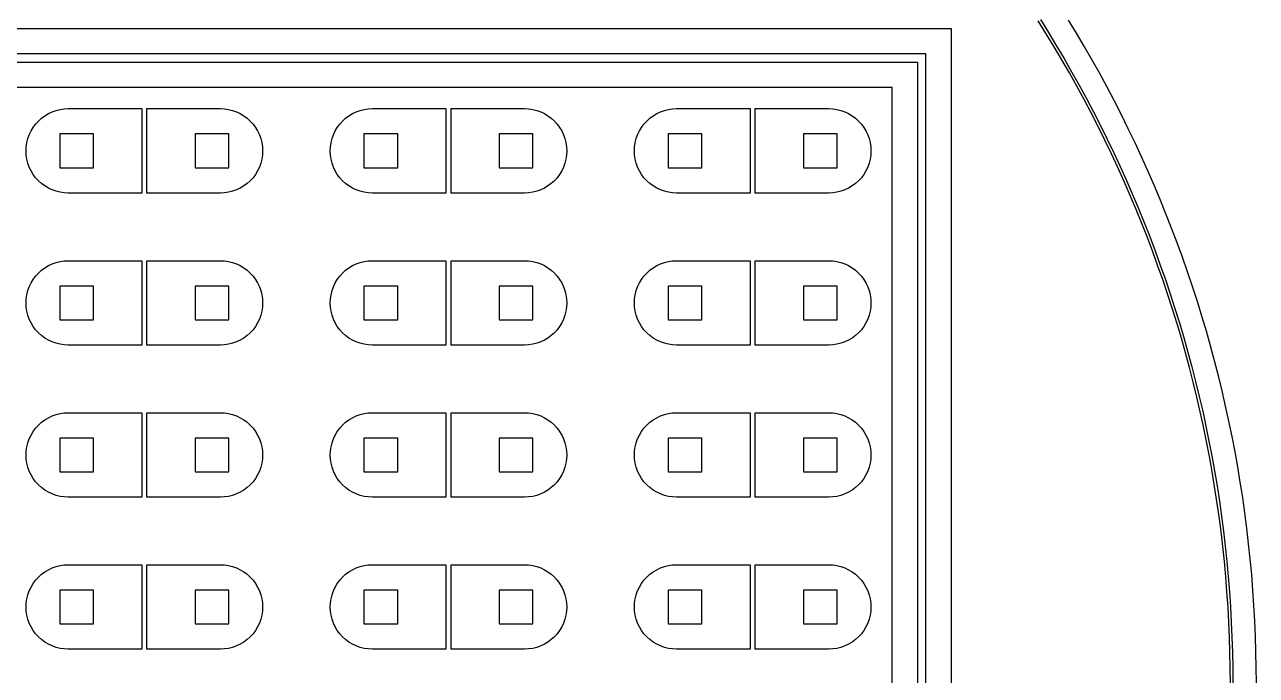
# Model space of a CAD drawing. Extents: x -16 to 132, y -40 to 113.
# Drawn here: x 57.2 to 131.7, y 37.3 to 76.7 of the extents above; entities that cross this region are included whole.
import ezdxf

# ---------------------------------------------------------------- set-up
doc = ezdxf.new("R2010")
doc.units = 0

msp = doc.modelspace()

# ---------------------------------------------------------------- linework, layer by layer
for p, q in [((119.008, 76.1185), (118.521, 76.8983)), ((118.648, 76.9785), (119.136, 76.1972)), ((120.837, 76.1425), (120.349, 76.9447)), ((-2.81215, 76.4393), (113.253, 76.4393)), ((113.253, 76.4393), (113.253, -2.81215)), ((119.486, 75.3327), (119.008, 76.1185)), ((119.136, 76.1972), (119.614, 75.4099)), ((121.314, 75.3343), (120.837, 76.1425)), ((119.954, 74.5412), (119.486, 75.3327)), ((119.614, 75.4099), (120.083, 74.6167)), ((121.782, 74.5203), (121.314, 75.3343)), ((111.719, 74.9054), (-1.27824, 74.9054)), ((111.719, -1.27824), (111.719, 74.9054)), ((120.412, 73.744), (119.954, 74.5412)), ((120.083, 74.6167), (120.542, 73.8179)), ((-0.76694, 74.3941), (111.208, 74.3941)), ((111.208, 74.3941), (111.208, -0.76694)), ((120.542, 73.8179), (120.991, 73.0135)), ((122.24, 73.7007), (121.782, 74.5203)), ((120.86, 72.9412), (120.412, 73.744)), ((122.687, 72.8754), (122.24, 73.7007)), ((109.674, 72.8602), (0.76694, 72.8602)), ((109.674, 0.76694), (109.674, 72.8602)), ((121.298, 72.133), (120.86, 72.9412)), ((120.991, 73.0135), (121.431, 72.2037)), ((123.125, 72.0448), (122.687, 72.8754)), ((59.3233, 71.5329), (59.5715, 71.5697)), ((59.5715, 71.5697), (59.8221, 71.582)), ((59.8221, 71.582), (64.2704, 71.582)), ((64.2704, 71.582), (64.2704, 66.469)), ((64.5772, 66.469), (64.5772, 71.582)), ((64.5772, 71.582), (69.0255, 71.582)), ((69.0255, 71.582), (69.2761, 71.5697)), ((69.2761, 71.5697), (69.5242, 71.5329)), ((77.7301, 71.5329), (77.9783, 71.5697)), ((77.9783, 71.5697), (78.2289, 71.582)), ((78.2289, 71.582), (82.6772, 71.582)), ((82.6772, 71.582), (82.6772, 66.469)), ((82.984, 66.469), (82.984, 71.582)), ((82.984, 71.582), (87.4323, 71.582)), ((87.4323, 71.582), (87.6829, 71.5697)), ((87.6829, 71.5697), (87.931, 71.5329)), ((96.1369, 71.5329), (96.3851, 71.5697)), ((96.3851, 71.5697), (96.6357, 71.582)), ((96.6357, 71.582), (101.084, 71.582)), ((101.084, 71.582), (101.084, 66.469)), ((101.391, 66.469), (101.391, 71.582)), ((101.391, 71.582), (105.839, 71.582)), ((105.839, 71.582), (106.09, 71.5697)), ((106.09, 71.5697), (106.338, 71.5329)), ((121.727, 71.3195), (121.298, 72.133)), ((121.431, 72.2037), (121.86, 71.3885)), ((123.552, 71.2089), (123.125, 72.0448)), ((57.8459, 70.6473), (58.0144, 70.8332)), ((58.0144, 70.8332), (58.2003, 71.0017)), ((58.2003, 71.0017), (58.4018, 71.1511)), ((58.4018, 71.1511), (58.617, 71.2801)), ((58.617, 71.2801), (58.8438, 71.3874)), ((58.8438, 71.3874), (59.08, 71.4719)), ((59.08, 71.4719), (59.3233, 71.5329)), ((69.5242, 71.5329), (69.7676, 71.4719)), ((69.7676, 71.4719), (70.0038, 71.3874)), ((70.0038, 71.3874), (70.2306, 71.2801)), ((70.2306, 71.2801), (70.4458, 71.1511)), ((70.4458, 71.1511), (70.6473, 71.0017)), ((70.6473, 71.0017), (70.8332, 70.8332)), ((70.8332, 70.8332), (71.0017, 70.6473)), ((76.2527, 70.6473), (76.4212, 70.8332)), ((76.4212, 70.8332), (76.6071, 71.0017)), ((76.6071, 71.0017), (76.8086, 71.1511)), ((76.8086, 71.1511), (77.0238, 71.2801)), ((77.0238, 71.2801), (77.2506, 71.3874)), ((77.2506, 71.3874), (77.4868, 71.4719)), ((77.4868, 71.4719), (77.7301, 71.5329)), ((87.931, 71.5329), (88.1744, 71.4719)), ((88.1744, 71.4719), (88.4106, 71.3874)), ((88.4106, 71.3874), (88.6374, 71.2801)), ((88.6374, 71.2801), (88.8526, 71.1511)), ((88.8526, 71.1511), (89.0541, 71.0017)), ((89.0541, 71.0017), (89.24, 70.8332)), ((89.24, 70.8332), (89.4085, 70.6473)), ((94.6595, 70.6473), (94.828, 70.8332)), ((94.828, 70.8332), (95.0139, 71.0017)), ((95.0139, 71.0017), (95.2154, 71.1511)), ((95.2154, 71.1511), (95.4306, 71.2801)), ((95.4306, 71.2801), (95.6574, 71.3874)), ((95.6574, 71.3874), (95.8936, 71.4719)), ((95.8936, 71.4719), (96.1369, 71.5329)), ((106.338, 71.5329), (106.581, 71.4719)), ((106.581, 71.4719), (106.817, 71.3874)), ((106.817, 71.3874), (107.044, 71.2801)), ((107.044, 71.2801), (107.259, 71.1511)), ((107.259, 71.1511), (107.461, 71.0017)), ((107.461, 71.0017), (107.647, 70.8332)), ((107.647, 70.8332), (107.815, 70.6473)), ((122.145, 70.5007), (121.727, 71.3195)), ((121.86, 71.3885), (122.279, 70.5682)), ((123.969, 70.3677), (123.552, 71.2089)), ((57.4602, 70.0038), (57.5675, 70.2306)), ((57.5675, 70.2306), (57.6965, 70.4458)), ((57.6965, 70.4458), (57.8459, 70.6473)), ((71.0017, 70.6473), (71.1511, 70.4458)), ((71.1511, 70.4458), (71.2801, 70.2306)), ((71.2801, 70.2306), (71.3874, 70.0038)), ((75.867, 70.0038), (75.9743, 70.2306)), ((75.9743, 70.2306), (76.1033, 70.4458)), ((76.1033, 70.4458), (76.2527, 70.6473)), ((89.4085, 70.6473), (89.5579, 70.4458)), ((89.5579, 70.4458), (89.6869, 70.2306)), ((89.6869, 70.2306), (89.7942, 70.0038)), ((94.2738, 70.0038), (94.3811, 70.2306)), ((94.3811, 70.2306), (94.5101, 70.4458)), ((94.5101, 70.4458), (94.6595, 70.6473)), ((107.815, 70.6473), (107.965, 70.4458)), ((107.965, 70.4458), (108.094, 70.2306)), ((108.094, 70.2306), (108.201, 70.0038)), ((122.554, 69.6769), (122.145, 70.5007)), ((122.279, 70.5682), (122.688, 69.7427)), ((124.376, 69.5216), (123.969, 70.3677)), ((57.2779, 69.2761), (57.3147, 69.5242)), ((57.3147, 69.5242), (57.3757, 69.7676)), ((57.3757, 69.7676), (57.4602, 70.0038)), ((61.356, 70.0481), (59.3108, 70.0481)), ((59.3108, 70.0481), (59.3108, 68.0029)), ((61.356, 68.0029), (61.356, 70.0481)), ((69.5368, 70.0481), (67.4916, 70.0481)), ((67.4916, 70.0481), (67.4916, 68.0029)), ((69.5368, 68.0029), (69.5368, 70.0481)), ((71.3874, 70.0038), (71.4719, 69.7676)), ((71.4719, 69.7676), (71.5329, 69.5242)), ((71.5329, 69.5242), (71.5697, 69.2761)), ((75.6847, 69.2761), (75.7215, 69.5242)), ((75.7215, 69.5242), (75.7825, 69.7676)), ((75.7825, 69.7676), (75.867, 70.0038)), ((79.7628, 70.0481), (77.7176, 70.0481)), ((77.7176, 70.0481), (77.7176, 68.0029)), ((79.7628, 68.0029), (79.7628, 70.0481)), ((87.9436, 70.0481), (85.8984, 70.0481)), ((85.8984, 70.0481), (85.8984, 68.0029)), ((87.9436, 68.0029), (87.9436, 70.0481)), ((89.7942, 70.0038), (89.8787, 69.7676)), ((89.8787, 69.7676), (89.9397, 69.5242)), ((89.9397, 69.5242), (89.9765, 69.2761)), ((94.0915, 69.2761), (94.1283, 69.5242)), ((94.1283, 69.5242), (94.1893, 69.7676)), ((94.1893, 69.7676), (94.2738, 70.0038)), ((98.1696, 70.0481), (96.1244, 70.0481)), ((96.1244, 70.0481), (96.1244, 68.0029)), ((98.1696, 68.0029), (98.1696, 70.0481)), ((106.35, 70.0481), (104.305, 70.0481)), ((104.305, 70.0481), (104.305, 68.0029)), ((106.35, 68.0029), (106.35, 70.0481)), ((108.201, 70.0038), (108.286, 69.7676)), ((108.286, 69.7676), (108.346, 69.5242)), ((108.346, 69.5242), (108.383, 69.2761)), ((122.952, 68.8482), (122.554, 69.6769)), ((122.688, 69.7427), (123.087, 68.9123)), ((124.772, 68.6705), (124.376, 69.5216)), ((57.2656, 69.0255), (57.2779, 69.2761)), ((57.2779, 68.7749), (57.2656, 69.0255)), ((57.3147, 68.5267), (57.2779, 68.7749)), ((71.5697, 68.7749), (71.5329, 68.5267)), ((71.5697, 69.2761), (71.582, 69.0255)), ((71.582, 69.0255), (71.5697, 68.7749)), ((75.6724, 69.0255), (75.6847, 69.2761)), ((75.6847, 68.7749), (75.6724, 69.0255)), ((75.7215, 68.5267), (75.6847, 68.7749)), ((89.9765, 68.7749), (89.9397, 68.5267)), ((89.9765, 69.2761), (89.9888, 69.0255)), ((89.9888, 69.0255), (89.9765, 68.7749)), ((94.0792, 69.0255), (94.0915, 69.2761)), ((94.0915, 68.7749), (94.0792, 69.0255)), ((94.1283, 68.5267), (94.0915, 68.7749)), ((108.383, 68.7749), (108.346, 68.5267)), ((108.383, 69.2761), (108.396, 69.0255)), ((108.396, 69.0255), (108.383, 68.7749)), ((123.34, 68.0146), (122.952, 68.8482)), ((123.087, 68.9123), (123.476, 68.077)), ((125.157, 67.8146), (124.772, 68.6705)), ((57.3757, 68.2834), (57.3147, 68.5267)), ((57.4602, 68.0472), (57.3757, 68.2834)), ((57.5675, 67.8204), (57.4602, 68.0472)), ((59.3108, 68.0029), (61.356, 68.0029)), ((67.4916, 68.0029), (69.5368, 68.0029)), ((71.3874, 68.0472), (71.2801, 67.8204)), ((71.4719, 68.2834), (71.3874, 68.0472)), ((71.5329, 68.5267), (71.4719, 68.2834)), ((75.7825, 68.2834), (75.7215, 68.5267)), ((75.867, 68.0472), (75.7825, 68.2834)), ((75.9743, 67.8204), (75.867, 68.0472)), ((77.7176, 68.0029), (79.7628, 68.0029)), ((85.8984, 68.0029), (87.9436, 68.0029)), ((89.7942, 68.0472), (89.6869, 67.8204)), ((89.8787, 68.2834), (89.7942, 68.0472)), ((89.9397, 68.5267), (89.8787, 68.2834)), ((94.1893, 68.2834), (94.1283, 68.5267)), ((94.2738, 68.0472), (94.1893, 68.2834)), ((94.3811, 67.8204), (94.2738, 68.0472)), ((96.1244, 68.0029), (98.1696, 68.0029)), ((104.305, 68.0029), (106.35, 68.0029)), ((108.201, 68.0472), (108.094, 67.8204)), ((108.286, 68.2834), (108.201, 68.0472)), ((108.346, 68.5267), (108.286, 68.2834)), ((123.718, 67.1763), (123.34, 68.0146)), ((123.476, 68.077), (123.855, 67.2371)), ((57.6965, 67.6052), (57.5675, 67.8204)), ((57.8459, 67.4037), (57.6965, 67.6052)), ((58.0144, 67.2178), (57.8459, 67.4037)), ((58.2003, 67.0493), (58.0144, 67.2178)), ((70.8332, 67.2178), (70.6473, 67.0493)), ((71.0017, 67.4037), (70.8332, 67.2178)), ((71.1511, 67.6052), (71.0017, 67.4037)), ((71.2801, 67.8204), (71.1511, 67.6052)), ((76.1033, 67.6052), (75.9743, 67.8204)), ((76.2527, 67.4037), (76.1033, 67.6052)), ((76.4212, 67.2178), (76.2527, 67.4037)), ((76.6071, 67.0493), (76.4212, 67.2178)), ((89.24, 67.2178), (89.0541, 67.0493)), ((89.4085, 67.4037), (89.24, 67.2178)), ((89.5579, 67.6052), (89.4085, 67.4037)), ((89.6869, 67.8204), (89.5579, 67.6052)), ((94.5101, 67.6052), (94.3811, 67.8204)), ((94.6595, 67.4037), (94.5101, 67.6052)), ((94.828, 67.2178), (94.6595, 67.4037)), ((95.0139, 67.0493), (94.828, 67.2178)), ((107.647, 67.2178), (107.461, 67.0493)), ((107.815, 67.4037), (107.647, 67.2178)), ((107.965, 67.6052), (107.815, 67.4037)), ((108.094, 67.8204), (107.965, 67.6052)), ((124.085, 66.3335), (123.718, 67.1763)), ((123.855, 67.2371), (124.223, 66.3925)), ((125.533, 66.954), (125.157, 67.8146)), ((58.4018, 66.8999), (58.2003, 67.0493)), ((58.617, 66.7709), (58.4018, 66.8999)), ((58.8438, 66.6636), (58.617, 66.7709)), ((59.08, 66.5791), (58.8438, 66.6636)), ((59.3233, 66.5181), (59.08, 66.5791)), ((59.5715, 66.4813), (59.3233, 66.5181)), ((59.8221, 66.469), (59.5715, 66.4813)), ((64.2704, 66.469), (59.8221, 66.469)), ((69.0255, 66.469), (64.5772, 66.469)), ((69.2761, 66.4813), (69.0255, 66.469)), ((69.5242, 66.5181), (69.2761, 66.4813)), ((69.7676, 66.5791), (69.5242, 66.5181)), ((70.0038, 66.6636), (69.7676, 66.5791)), ((70.2306, 66.7709), (70.0038, 66.6636)), ((70.4458, 66.8999), (70.2306, 66.7709)), ((70.6473, 67.0493), (70.4458, 66.8999)), ((76.8086, 66.8999), (76.6071, 67.0493)), ((77.0238, 66.7709), (76.8086, 66.8999)), ((77.2506, 66.6636), (77.0238, 66.7709)), ((77.4868, 66.5791), (77.2506, 66.6636)), ((77.7301, 66.5181), (77.4868, 66.5791)), ((77.9783, 66.4813), (77.7301, 66.5181)), ((78.2289, 66.469), (77.9783, 66.4813)), ((82.6772, 66.469), (78.2289, 66.469)), ((87.4323, 66.469), (82.984, 66.469)), ((87.6829, 66.4813), (87.4323, 66.469)), ((87.931, 66.5181), (87.6829, 66.4813)), ((88.1744, 66.5791), (87.931, 66.5181)), ((88.4106, 66.6636), (88.1744, 66.5791)), ((88.6374, 66.7709), (88.4106, 66.6636)), ((88.8526, 66.8999), (88.6374, 66.7709)), ((89.0541, 67.0493), (88.8526, 66.8999)), ((95.2154, 66.8999), (95.0139, 67.0493)), ((95.4306, 66.7709), (95.2154, 66.8999)), ((95.6574, 66.6636), (95.4306, 66.7709)), ((95.8936, 66.5791), (95.6574, 66.6636)), ((96.1369, 66.5181), (95.8936, 66.5791)), ((96.3851, 66.4813), (96.1369, 66.5181)), ((96.6357, 66.469), (96.3851, 66.4813)), ((101.084, 66.469), (96.6357, 66.469)), ((105.839, 66.469), (101.391, 66.469)), ((106.09, 66.4813), (105.839, 66.469)), ((106.338, 66.5181), (106.09, 66.4813)), ((106.581, 66.5791), (106.338, 66.5181)), ((106.817, 66.6636), (106.581, 66.5791)), ((107.044, 66.7709), (106.817, 66.6636)), ((107.259, 66.8999), (107.044, 66.7709)), ((107.461, 67.0493), (107.259, 66.8999)), ((124.223, 66.3925), (124.581, 65.5435)), ((125.897, 66.0889), (125.533, 66.954)), ((124.442, 65.4861), (124.085, 66.3335)), ((126.251, 65.2194), (125.897, 66.0889)), ((124.789, 64.6345), (124.442, 65.4861)), ((124.581, 65.5435), (124.928, 64.6902)), ((126.594, 64.3456), (126.251, 65.2194)), ((125.125, 63.7787), (124.789, 64.6345)), ((124.928, 64.6902), (125.265, 63.8327)), ((126.927, 63.4676), (126.594, 64.3456)), ((125.451, 62.9189), (125.125, 63.7787)), ((125.265, 63.8327), (125.591, 62.9711)), ((127.249, 62.5857), (126.927, 63.4676)), ((125.766, 62.0551), (125.451, 62.9189)), ((125.591, 62.9711), (125.907, 62.1056)), ((58.2003, 61.7983), (58.4018, 61.9477)), ((58.4018, 61.9477), (58.617, 62.0767)), ((58.617, 62.0767), (58.8438, 62.184)), ((58.8438, 62.184), (59.08, 62.2685)), ((59.08, 62.2685), (59.3233, 62.3295)), ((59.3233, 62.3295), (59.5715, 62.3663)), ((59.5715, 62.3663), (59.8221, 62.3786)), ((59.8221, 62.3786), (64.2704, 62.3786)), ((64.2704, 62.3786), (64.2704, 57.2656)), ((64.5772, 57.2656), (64.5772, 62.3786)), ((64.5772, 62.3786), (69.0255, 62.3786)), ((69.0255, 62.3786), (69.2761, 62.3663)), ((69.2761, 62.3663), (69.5242, 62.3295)), ((69.5242, 62.3295), (69.7676, 62.2685)), ((69.7676, 62.2685), (70.0038, 62.184)), ((70.0038, 62.184), (70.2306, 62.0767)), ((70.2306, 62.0767), (70.4458, 61.9477)), ((70.4458, 61.9477), (70.6473, 61.7983)), ((76.6071, 61.7983), (76.8086, 61.9477)), ((76.8086, 61.9477), (77.0238, 62.0767)), ((77.0238, 62.0767), (77.2506, 62.184)), ((77.2506, 62.184), (77.4868, 62.2685)), ((77.4868, 62.2685), (77.7301, 62.3295)), ((77.7301, 62.3295), (77.9783, 62.3663)), ((77.9783, 62.3663), (78.2289, 62.3786)), ((78.2289, 62.3786), (82.6772, 62.3786)), ((82.6772, 62.3786), (82.6772, 57.2656)), ((82.984, 57.2656), (82.984, 62.3786)), ((82.984, 62.3786), (87.4323, 62.3786)), ((87.4323, 62.3786), (87.6829, 62.3663)), ((87.6829, 62.3663), (87.931, 62.3295)), ((87.931, 62.3295), (88.1744, 62.2685)), ((88.1744, 62.2685), (88.4106, 62.184)), ((88.4106, 62.184), (88.6374, 62.0767)), ((88.6374, 62.0767), (88.8526, 61.9477)), ((88.8526, 61.9477), (89.0541, 61.7983)), ((95.0139, 61.7983), (95.2154, 61.9477)), ((95.2154, 61.9477), (95.4306, 62.0767)), ((95.4306, 62.0767), (95.6574, 62.184)), ((95.6574, 62.184), (95.8936, 62.2685)), ((95.8936, 62.2685), (96.1369, 62.3295)), ((96.1369, 62.3295), (96.3851, 62.3663)), ((96.3851, 62.3663), (96.6357, 62.3786)), ((96.6357, 62.3786), (101.084, 62.3786)), ((101.084, 62.3786), (101.084, 57.2656)), ((101.391, 57.2656), (101.391, 62.3786)), ((101.391, 62.3786), (105.839, 62.3786)), ((105.839, 62.3786), (106.09, 62.3663)), ((106.09, 62.3663), (106.338, 62.3295)), ((106.338, 62.3295), (106.581, 62.2685)), ((106.581, 62.2685), (106.817, 62.184)), ((106.817, 62.184), (107.044, 62.0767)), ((107.044, 62.0767), (107.259, 61.9477)), ((107.259, 61.9477), (107.461, 61.7983)), ((126.07, 61.1875), (125.766, 62.0551)), ((125.907, 62.1056), (126.212, 61.2363)), ((127.559, 61.6998), (127.249, 62.5857)), ((57.5675, 61.0272), (57.6965, 61.2424)), ((57.6965, 61.2424), (57.8459, 61.4439)), ((57.8459, 61.4439), (58.0144, 61.6298)), ((58.0144, 61.6298), (58.2003, 61.7983)), ((70.6473, 61.7983), (70.8332, 61.6298)), ((70.8332, 61.6298), (71.0017, 61.4439)), ((71.0017, 61.4439), (71.1511, 61.2424)), ((71.1511, 61.2424), (71.2801, 61.0272)), ((75.9743, 61.0272), (76.1033, 61.2424)), ((76.1033, 61.2424), (76.2527, 61.4439)), ((76.2527, 61.4439), (76.4212, 61.6298)), ((76.4212, 61.6298), (76.6071, 61.7983)), ((89.0541, 61.7983), (89.24, 61.6298)), ((89.24, 61.6298), (89.4085, 61.4439)), ((89.4085, 61.4439), (89.5579, 61.2424)), ((89.5579, 61.2424), (89.6869, 61.0272)), ((94.3811, 61.0272), (94.5101, 61.2424)), ((94.5101, 61.2424), (94.6595, 61.4439)), ((94.6595, 61.4439), (94.828, 61.6298)), ((94.828, 61.6298), (95.0139, 61.7983)), ((107.461, 61.7983), (107.647, 61.6298)), ((107.647, 61.6298), (107.815, 61.4439)), ((107.815, 61.4439), (107.965, 61.2424)), ((107.965, 61.2424), (108.094, 61.0272)), ((126.364, 60.3162), (126.07, 61.1875)), ((126.212, 61.2363), (126.506, 60.3633)), ((127.859, 60.8102), (127.559, 61.6998)), ((57.3147, 60.3208), (57.3757, 60.5642)), ((57.3757, 60.5642), (57.4602, 60.8004)), ((57.4602, 60.8004), (57.5675, 61.0272)), ((61.356, 60.8447), (59.3108, 60.8447)), ((59.3108, 60.8447), (59.3108, 58.7995)), ((61.356, 58.7995), (61.356, 60.8447)), ((69.5368, 60.8447), (67.4916, 60.8447)), ((67.4916, 60.8447), (67.4916, 58.7995)), ((69.5368, 58.7995), (69.5368, 60.8447)), ((71.2801, 61.0272), (71.3874, 60.8004)), ((71.3874, 60.8004), (71.4719, 60.5642)), ((71.4719, 60.5642), (71.5329, 60.3208)), ((75.7215, 60.3208), (75.7825, 60.5642)), ((75.7825, 60.5642), (75.867, 60.8004)), ((75.867, 60.8004), (75.9743, 61.0272)), ((79.7628, 60.8447), (77.7176, 60.8447)), ((77.7176, 60.8447), (77.7176, 58.7995)), ((79.7628, 58.7995), (79.7628, 60.8447)), ((87.9436, 60.8447), (85.8984, 60.8447)), ((85.8984, 60.8447), (85.8984, 58.7995)), ((87.9436, 58.7995), (87.9436, 60.8447)), ((89.6869, 61.0272), (89.7942, 60.8004)), ((89.7942, 60.8004), (89.8787, 60.5642)), ((89.8787, 60.5642), (89.9397, 60.3208)), ((94.1283, 60.3208), (94.1893, 60.5642)), ((94.1893, 60.5642), (94.2738, 60.8004)), ((94.2738, 60.8004), (94.3811, 61.0272)), ((98.1696, 60.8447), (96.1244, 60.8447)), ((96.1244, 60.8447), (96.1244, 58.7995)), ((98.1696, 58.7995), (98.1696, 60.8447)), ((106.35, 60.8447), (104.305, 60.8447)), ((104.305, 60.8447), (104.305, 58.7995)), ((106.35, 58.7995), (106.35, 60.8447)), ((108.094, 61.0272), (108.201, 60.8004)), ((108.201, 60.8004), (108.286, 60.5642)), ((108.286, 60.5642), (108.346, 60.3208)), ((128.148, 59.9171), (127.859, 60.8102)), ((57.2656, 59.8221), (57.2779, 60.0727)), ((57.2779, 59.5715), (57.2656, 59.8221)), ((57.2779, 60.0727), (57.3147, 60.3208)), ((71.5329, 60.3208), (71.5697, 60.0727)), ((71.5697, 60.0727), (71.582, 59.8221)), ((71.582, 59.8221), (71.5697, 59.5715)), ((75.6724, 59.8221), (75.6847, 60.0727)), ((75.6847, 59.5715), (75.6724, 59.8221)), ((75.6847, 60.0727), (75.7215, 60.3208)), ((89.9397, 60.3208), (89.9765, 60.0727)), ((89.9765, 60.0727), (89.9888, 59.8221)), ((89.9888, 59.8221), (89.9765, 59.5715)), ((94.0792, 59.8221), (94.0915, 60.0727)), ((94.0915, 59.5715), (94.0792, 59.8221)), ((94.0915, 60.0727), (94.1283, 60.3208)), ((108.346, 60.3208), (108.383, 60.0727)), ((108.383, 60.0727), (108.396, 59.8221)), ((108.396, 59.8221), (108.383, 59.5715)), ((126.647, 59.4414), (126.364, 60.3162)), ((126.506, 60.3633), (126.79, 59.4867)), ((128.426, 59.0204), (128.148, 59.9171)), ((57.3147, 59.3233), (57.2779, 59.5715)), ((57.3757, 59.08), (57.3147, 59.3233)), ((57.4602, 58.8438), (57.3757, 59.08)), ((71.4719, 59.08), (71.3874, 58.8438)), ((71.5329, 59.3233), (71.4719, 59.08)), ((71.5697, 59.5715), (71.5329, 59.3233)), ((75.7215, 59.3233), (75.6847, 59.5715)), ((75.7825, 59.08), (75.7215, 59.3233)), ((75.867, 58.8438), (75.7825, 59.08)), ((89.8787, 59.08), (89.7942, 58.8438)), ((89.9397, 59.3233), (89.8787, 59.08)), ((89.9765, 59.5715), (89.9397, 59.3233)), ((94.1283, 59.3233), (94.0915, 59.5715)), ((94.1893, 59.08), (94.1283, 59.3233)), ((94.2738, 58.8438), (94.1893, 59.08)), ((108.286, 59.08), (108.201, 58.8438)), ((108.346, 59.3233), (108.286, 59.08)), ((108.383, 59.5715), (108.346, 59.3233)), ((126.919, 58.5632), (126.647, 59.4414)), ((126.79, 59.4867), (127.063, 58.6067)), ((128.693, 58.1203), (128.426, 59.0204)), ((57.5675, 58.617), (57.4602, 58.8438)), ((57.6965, 58.4018), (57.5675, 58.617)), ((57.8459, 58.2003), (57.6965, 58.4018)), ((58.0144, 58.0144), (57.8459, 58.2003)), ((59.3108, 58.7995), (61.356, 58.7995)), ((67.4916, 58.7995), (69.5368, 58.7995)), ((71.0017, 58.2003), (70.8332, 58.0144)), ((71.1511, 58.4018), (71.0017, 58.2003)), ((71.2801, 58.617), (71.1511, 58.4018)), ((71.3874, 58.8438), (71.2801, 58.617)), ((75.9743, 58.617), (75.867, 58.8438)), ((76.1033, 58.4018), (75.9743, 58.617)), ((76.2527, 58.2003), (76.1033, 58.4018)), ((76.4212, 58.0144), (76.2527, 58.2003)), ((77.7176, 58.7995), (79.7628, 58.7995)), ((85.8984, 58.7995), (87.9436, 58.7995)), ((89.4085, 58.2003), (89.24, 58.0144)), ((89.5579, 58.4018), (89.4085, 58.2003)), ((89.6869, 58.617), (89.5579, 58.4018)), ((89.7942, 58.8438), (89.6869, 58.617)), ((94.3811, 58.617), (94.2738, 58.8438)), ((94.5101, 58.4018), (94.3811, 58.617)), ((94.6595, 58.2003), (94.5101, 58.4018)), ((94.828, 58.0144), (94.6595, 58.2003)), ((96.1244, 58.7995), (98.1696, 58.7995)), ((104.305, 58.7995), (106.35, 58.7995)), ((107.815, 58.2003), (107.647, 58.0144)), ((107.965, 58.4018), (107.815, 58.2003)), ((108.094, 58.617), (107.965, 58.4018)), ((108.201, 58.8438), (108.094, 58.617)), ((127.181, 57.6817), (126.919, 58.5632)), ((127.063, 58.6067), (127.325, 57.7235)), ((58.2003, 57.8459), (58.0144, 58.0144)), ((58.4018, 57.6965), (58.2003, 57.8459)), ((58.617, 57.5675), (58.4018, 57.6965)), ((58.8438, 57.4602), (58.617, 57.5675)), ((59.08, 57.3757), (58.8438, 57.4602)), ((70.0038, 57.4602), (69.7676, 57.3757)), ((70.2306, 57.5675), (70.0038, 57.4602)), ((70.4458, 57.6965), (70.2306, 57.5675)), ((70.6473, 57.8459), (70.4458, 57.6965)), ((70.8332, 58.0144), (70.6473, 57.8459)), ((76.6071, 57.8459), (76.4212, 58.0144)), ((76.8086, 57.6965), (76.6071, 57.8459)), ((77.0238, 57.5675), (76.8086, 57.6965)), ((77.2506, 57.4602), (77.0238, 57.5675)), ((77.4868, 57.3757), (77.2506, 57.4602)), ((88.4106, 57.4602), (88.1744, 57.3757)), ((88.6374, 57.5675), (88.4106, 57.4602)), ((88.8526, 57.6965), (88.6374, 57.5675)), ((89.0541, 57.8459), (88.8526, 57.6965)), ((89.24, 58.0144), (89.0541, 57.8459)), ((95.0139, 57.8459), (94.828, 58.0144)), ((95.2154, 57.6965), (95.0139, 57.8459)), ((95.4306, 57.5675), (95.2154, 57.6965)), ((95.6574, 57.4602), (95.4306, 57.5675)), ((95.8936, 57.3757), (95.6574, 57.4602)), ((106.817, 57.4602), (106.581, 57.3757)), ((107.044, 57.5675), (106.817, 57.4602)), ((107.259, 57.6965), (107.044, 57.5675)), ((107.461, 57.8459), (107.259, 57.6965)), ((107.647, 58.0144), (107.461, 57.8459)), ((127.431, 56.797), (127.181, 57.6817)), ((127.325, 57.7235), (127.576, 56.8371)), ((128.949, 57.2171), (128.693, 58.1203)), ((59.3233, 57.3147), (59.08, 57.3757)), ((59.5715, 57.2779), (59.3233, 57.3147)), ((59.8221, 57.2656), (59.5715, 57.2779)), ((64.2704, 57.2656), (59.8221, 57.2656)), ((69.0255, 57.2656), (64.5772, 57.2656)), ((69.2761, 57.2779), (69.0255, 57.2656)), ((69.5242, 57.3147), (69.2761, 57.2779)), ((69.7676, 57.3757), (69.5242, 57.3147)), ((77.7301, 57.3147), (77.4868, 57.3757)), ((77.9783, 57.2779), (77.7301, 57.3147)), ((78.2289, 57.2656), (77.9783, 57.2779)), ((82.6772, 57.2656), (78.2289, 57.2656)), ((87.4323, 57.2656), (82.984, 57.2656)), ((87.6829, 57.2779), (87.4323, 57.2656)), ((87.931, 57.3147), (87.6829, 57.2779)), ((88.1744, 57.3757), (87.931, 57.3147)), ((96.1369, 57.3147), (95.8936, 57.3757)), ((96.3851, 57.2779), (96.1369, 57.3147)), ((96.6357, 57.2656), (96.3851, 57.2779)), ((101.084, 57.2656), (96.6357, 57.2656)), ((105.839, 57.2656), (101.391, 57.2656)), ((106.09, 57.2779), (105.839, 57.2656)), ((106.338, 57.3147), (106.09, 57.2779)), ((106.581, 57.3757), (106.338, 57.3147)), ((127.671, 55.9094), (127.431, 56.797)), ((127.576, 56.8371), (127.816, 55.9476)), ((129.194, 56.3108), (128.949, 57.2171)), ((127.9, 55.0189), (127.671, 55.9094)), ((127.816, 55.9476), (128.045, 55.0553)), ((129.428, 55.4016), (129.194, 56.3108)), ((129.65, 54.4895), (129.428, 55.4016)), ((128.118, 54.1256), (127.9, 55.0189)), ((128.045, 55.0553), (128.264, 54.1603)), ((129.862, 53.5748), (129.65, 54.4895)), ((128.325, 53.2298), (128.118, 54.1256)), ((128.264, 54.1603), (128.471, 53.2626)), ((58.617, 52.8733), (58.8438, 52.9806)), ((58.8438, 52.9806), (59.08, 53.0651)), ((59.08, 53.0651), (59.3233, 53.1261)), ((59.3233, 53.1261), (59.5715, 53.1629)), ((59.5715, 53.1629), (59.8221, 53.1752)), ((59.8221, 53.1752), (64.2704, 53.1752)), ((64.2704, 53.1752), (64.2704, 48.0622)), ((64.5772, 48.0622), (64.5772, 53.1752)), ((64.5772, 53.1752), (69.0255, 53.1752)), ((69.0255, 53.1752), (69.2761, 53.1629)), ((69.2761, 53.1629), (69.5242, 53.1261)), ((69.5242, 53.1261), (69.7676, 53.0651)), ((69.7676, 53.0651), (70.0038, 52.9806)), ((70.0038, 52.9806), (70.2306, 52.8733)), ((77.0238, 52.8733), (77.2506, 52.9806)), ((77.2506, 52.9806), (77.4868, 53.0651)), ((77.4868, 53.0651), (77.7301, 53.1261)), ((77.7301, 53.1261), (77.9783, 53.1629)), ((77.9783, 53.1629), (78.2289, 53.1752)), ((78.2289, 53.1752), (82.6772, 53.1752)), ((82.6772, 53.1752), (82.6772, 48.0622)), ((82.984, 48.0622), (82.984, 53.1752)), ((82.984, 53.1752), (87.4323, 53.1752)), ((87.4323, 53.1752), (87.6829, 53.1629)), ((87.6829, 53.1629), (87.931, 53.1261)), ((87.931, 53.1261), (88.1744, 53.0651)), ((88.1744, 53.0651), (88.4106, 52.9806)), ((88.4106, 52.9806), (88.6374, 52.8733)), ((95.4306, 52.8733), (95.6574, 52.9806)), ((95.6574, 52.9806), (95.8936, 53.0651)), ((95.8936, 53.0651), (96.1369, 53.1261)), ((96.1369, 53.1261), (96.3851, 53.1629)), ((96.3851, 53.1629), (96.6357, 53.1752)), ((96.6357, 53.1752), (101.084, 53.1752)), ((101.084, 53.1752), (101.084, 48.0622)), ((101.391, 48.0622), (101.391, 53.1752)), ((101.391, 53.1752), (105.839, 53.1752)), ((105.839, 53.1752), (106.09, 53.1629)), ((106.09, 53.1629), (106.338, 53.1261)), ((106.338, 53.1261), (106.581, 53.0651)), ((106.581, 53.0651), (106.817, 52.9806)), ((106.817, 52.9806), (107.044, 52.8733)), ((128.521, 52.3314), (128.325, 53.2298)), ((128.471, 53.2626), (128.668, 52.3625)), ((130.062, 52.6576), (129.862, 53.5748)), ((57.6965, 52.039), (57.8459, 52.2405)), ((57.8459, 52.2405), (58.0144, 52.4264)), ((58.0144, 52.4264), (58.2003, 52.5949)), ((58.2003, 52.5949), (58.4018, 52.7443)), ((58.4018, 52.7443), (58.617, 52.8733)), ((70.2306, 52.8733), (70.4458, 52.7443)), ((70.4458, 52.7443), (70.6473, 52.5949)), ((70.6473, 52.5949), (70.8332, 52.4264)), ((70.8332, 52.4264), (71.0017, 52.2405)), ((71.0017, 52.2405), (71.1511, 52.039)), ((76.1033, 52.039), (76.2527, 52.2405)), ((76.2527, 52.2405), (76.4212, 52.4264)), ((76.4212, 52.4264), (76.6071, 52.5949)), ((76.6071, 52.5949), (76.8086, 52.7443)), ((76.8086, 52.7443), (77.0238, 52.8733)), ((88.6374, 52.8733), (88.8526, 52.7443)), ((88.8526, 52.7443), (89.0541, 52.5949)), ((89.0541, 52.5949), (89.24, 52.4264)), ((89.24, 52.4264), (89.4085, 52.2405)), ((89.4085, 52.2405), (89.5579, 52.039)), ((94.5101, 52.039), (94.6595, 52.2405)), ((94.6595, 52.2405), (94.828, 52.4264)), ((94.828, 52.4264), (95.0139, 52.5949)), ((95.0139, 52.5949), (95.2154, 52.7443)), ((95.2154, 52.7443), (95.4306, 52.8733)), ((107.044, 52.8733), (107.259, 52.7443)), ((107.259, 52.7443), (107.461, 52.5949)), ((107.461, 52.5949), (107.647, 52.4264)), ((107.647, 52.4264), (107.815, 52.2405)), ((107.815, 52.2405), (107.965, 52.039)), ((128.706, 51.4307), (128.521, 52.3314)), ((128.668, 52.3625), (128.853, 51.46)), ((130.25, 51.738), (130.062, 52.6576)), ((57.3757, 51.3608), (57.4602, 51.597)), ((57.4602, 51.597), (57.5675, 51.8238)), ((57.5675, 51.8238), (57.6965, 52.039)), ((61.356, 51.6413), (59.3108, 51.6413)), ((59.3108, 51.6413), (59.3108, 49.5961)), ((61.356, 49.5961), (61.356, 51.6413)), ((69.5368, 51.6413), (67.4916, 51.6413)), ((67.4916, 51.6413), (67.4916, 49.5961)), ((69.5368, 49.5961), (69.5368, 51.6413)), ((71.1511, 52.039), (71.2801, 51.8238)), ((71.2801, 51.8238), (71.3874, 51.597)), ((71.3874, 51.597), (71.4719, 51.3608)), ((75.7825, 51.3608), (75.867, 51.597)), ((75.867, 51.597), (75.9743, 51.8238)), ((75.9743, 51.8238), (76.1033, 52.039)), ((79.7628, 51.6413), (77.7176, 51.6413)), ((77.7176, 51.6413), (77.7176, 49.5961)), ((79.7628, 49.5961), (79.7628, 51.6413)), ((87.9436, 51.6413), (85.8984, 51.6413)), ((85.8984, 51.6413), (85.8984, 49.5961)), ((87.9436, 49.5961), (87.9436, 51.6413)), ((89.5579, 52.039), (89.6869, 51.8238)), ((89.6869, 51.8238), (89.7942, 51.597)), ((89.7942, 51.597), (89.8787, 51.3608)), ((94.1893, 51.3608), (94.2738, 51.597)), ((94.2738, 51.597), (94.3811, 51.8238)), ((94.3811, 51.8238), (94.5101, 52.039)), ((98.1696, 51.6413), (96.1244, 51.6413)), ((96.1244, 51.6413), (96.1244, 49.5961)), ((98.1696, 49.5961), (98.1696, 51.6413)), ((106.35, 51.6413), (104.305, 51.6413)), ((104.305, 51.6413), (104.305, 49.5961)), ((106.35, 49.5961), (106.35, 51.6413)), ((107.965, 52.039), (108.094, 51.8238)), ((108.094, 51.8238), (108.201, 51.597)), ((108.201, 51.597), (108.286, 51.3608)), ((128.853, 51.46), (129.027, 50.5553)), ((130.428, 50.8161), (130.25, 51.738)), ((57.2656, 50.6187), (57.2779, 50.8693)), ((57.2779, 50.8693), (57.3147, 51.1174)), ((57.3147, 51.1174), (57.3757, 51.3608)), ((71.4719, 51.3608), (71.5329, 51.1174)), ((71.5329, 51.1174), (71.5697, 50.8693)), ((71.5697, 50.8693), (71.582, 50.6187)), ((75.6724, 50.6187), (75.6847, 50.8693)), ((75.6847, 50.8693), (75.7215, 51.1174)), ((75.7215, 51.1174), (75.7825, 51.3608)), ((89.8787, 51.3608), (89.9397, 51.1174)), ((89.9397, 51.1174), (89.9765, 50.8693)), ((89.9765, 50.8693), (89.9888, 50.6187)), ((94.0792, 50.6187), (94.0915, 50.8693)), ((94.0915, 50.8693), (94.1283, 51.1174)), ((94.1283, 51.1174), (94.1893, 51.3608)), ((108.286, 51.3608), (108.346, 51.1174)), ((108.346, 51.1174), (108.383, 50.8693)), ((108.383, 50.8693), (108.396, 50.6187)), ((128.88, 50.5278), (128.706, 51.4307)), ((130.594, 49.8922), (130.428, 50.8161)), ((57.2779, 50.3681), (57.2656, 50.6187)), ((57.3147, 50.1199), (57.2779, 50.3681)), ((57.3757, 49.8766), (57.3147, 50.1199)), ((71.5329, 50.1199), (71.4719, 49.8766)), ((71.5697, 50.3681), (71.5329, 50.1199)), ((71.582, 50.6187), (71.5697, 50.3681)), ((75.6847, 50.3681), (75.6724, 50.6187)), ((75.7215, 50.1199), (75.6847, 50.3681)), ((75.7825, 49.8766), (75.7215, 50.1199)), ((89.9397, 50.1199), (89.8787, 49.8766)), ((89.9765, 50.3681), (89.9397, 50.1199)), ((89.9888, 50.6187), (89.9765, 50.3681)), ((94.0915, 50.3681), (94.0792, 50.6187)), ((94.1283, 50.1199), (94.0915, 50.3681)), ((94.1893, 49.8766), (94.1283, 50.1199)), ((108.346, 50.1199), (108.286, 49.8766)), ((108.383, 50.3681), (108.346, 50.1199)), ((108.396, 50.6187), (108.383, 50.3681)), ((129.042, 49.6229), (128.88, 50.5278)), ((129.027, 50.5553), (129.19, 49.6486)), ((57.4602, 49.6404), (57.3757, 49.8766)), ((57.5675, 49.4136), (57.4602, 49.6404)), ((57.6965, 49.1984), (57.5675, 49.4136)), ((57.8459, 48.9969), (57.6965, 49.1984)), ((59.3108, 49.5961), (61.356, 49.5961)), ((67.4916, 49.5961), (69.5368, 49.5961)), ((71.1511, 49.1984), (71.0017, 48.9969)), ((71.2801, 49.4136), (71.1511, 49.1984)), ((71.3874, 49.6404), (71.2801, 49.4136)), ((71.4719, 49.8766), (71.3874, 49.6404)), ((75.867, 49.6404), (75.7825, 49.8766)), ((75.9743, 49.4136), (75.867, 49.6404)), ((76.1033, 49.1984), (75.9743, 49.4136)), ((76.2527, 48.9969), (76.1033, 49.1984)), ((77.7176, 49.5961), (79.7628, 49.5961)), ((85.8984, 49.5961), (87.9436, 49.5961)), ((89.5579, 49.1984), (89.4085, 48.9969)), ((89.6869, 49.4136), (89.5579, 49.1984)), ((89.7942, 49.6404), (89.6869, 49.4136)), ((89.8787, 49.8766), (89.7942, 49.6404)), ((94.2738, 49.6404), (94.1893, 49.8766)), ((94.3811, 49.4136), (94.2738, 49.6404)), ((94.5101, 49.1984), (94.3811, 49.4136)), ((94.6595, 48.9969), (94.5101, 49.1984)), ((96.1244, 49.5961), (98.1696, 49.5961)), ((104.305, 49.5961), (106.35, 49.5961)), ((107.965, 49.1984), (107.815, 48.9969)), ((108.094, 49.4136), (107.965, 49.1984)), ((108.201, 49.6404), (108.094, 49.4136)), ((108.286, 49.8766), (108.201, 49.6404)), ((129.194, 48.716), (129.042, 49.6229)), ((129.19, 49.6486), (129.342, 48.7399)), ((130.749, 48.9662), (130.594, 49.8922)), ((58.0144, 48.811), (57.8459, 48.9969)), ((58.2003, 48.6425), (58.0144, 48.811)), ((58.4018, 48.4931), (58.2003, 48.6425)), ((58.617, 48.3641), (58.4018, 48.4931)), ((70.4458, 48.4931), (70.2306, 48.3641)), ((70.6473, 48.6425), (70.4458, 48.4931)), ((70.8332, 48.811), (70.6473, 48.6425)), ((71.0017, 48.9969), (70.8332, 48.811)), ((76.4212, 48.811), (76.2527, 48.9969)), ((76.6071, 48.6425), (76.4212, 48.811)), ((76.8086, 48.4931), (76.6071, 48.6425)), ((77.0238, 48.3641), (76.8086, 48.4931)), ((88.8526, 48.4931), (88.6374, 48.3641)), ((89.0541, 48.6425), (88.8526, 48.4931)), ((89.24, 48.811), (89.0541, 48.6425)), ((89.4085, 48.9969), (89.24, 48.811)), ((94.828, 48.811), (94.6595, 48.9969)), ((95.0139, 48.6425), (94.828, 48.811)), ((95.2154, 48.4931), (95.0139, 48.6425)), ((95.4306, 48.3641), (95.2154, 48.4931)), ((107.259, 48.4931), (107.044, 48.3641)), ((107.461, 48.6425), (107.259, 48.4931)), ((107.647, 48.811), (107.461, 48.6425)), ((107.815, 48.9969), (107.647, 48.811)), ((129.334, 47.8074), (129.194, 48.716)), ((129.342, 48.7399), (129.483, 47.8294)), ((130.892, 48.0385), (130.749, 48.9662)), ((58.8438, 48.2568), (58.617, 48.3641)), ((59.08, 48.1723), (58.8438, 48.2568)), ((59.3233, 48.1113), (59.08, 48.1723)), ((59.5715, 48.0745), (59.3233, 48.1113)), ((59.8221, 48.0622), (59.5715, 48.0745)), ((64.2704, 48.0622), (59.8221, 48.0622)), ((69.0255, 48.0622), (64.5772, 48.0622)), ((69.2761, 48.0745), (69.0255, 48.0622)), ((69.5242, 48.1113), (69.2761, 48.0745)), ((69.7676, 48.1723), (69.5242, 48.1113)), ((70.0038, 48.2568), (69.7676, 48.1723)), ((70.2306, 48.3641), (70.0038, 48.2568)), ((77.2506, 48.2568), (77.0238, 48.3641)), ((77.4868, 48.1723), (77.2506, 48.2568)), ((77.7301, 48.1113), (77.4868, 48.1723)), ((77.9783, 48.0745), (77.7301, 48.1113)), ((78.2289, 48.0622), (77.9783, 48.0745)), ((82.6772, 48.0622), (78.2289, 48.0622)), ((87.4323, 48.0622), (82.984, 48.0622)), ((87.6829, 48.0745), (87.4323, 48.0622)), ((87.931, 48.1113), (87.6829, 48.0745)), ((88.1744, 48.1723), (87.931, 48.1113)), ((88.4106, 48.2568), (88.1744, 48.1723)), ((88.6374, 48.3641), (88.4106, 48.2568)), ((95.6574, 48.2568), (95.4306, 48.3641)), ((95.8936, 48.1723), (95.6574, 48.2568)), ((96.1369, 48.1113), (95.8936, 48.1723)), ((96.3851, 48.0745), (96.1369, 48.1113)), ((96.6357, 48.0622), (96.3851, 48.0745)), ((101.084, 48.0622), (96.6357, 48.0622)), ((105.839, 48.0622), (101.391, 48.0622)), ((106.09, 48.0745), (105.839, 48.0622)), ((106.338, 48.1113), (106.09, 48.0745)), ((106.581, 48.1723), (106.338, 48.1113)), ((106.817, 48.2568), (106.581, 48.1723)), ((107.044, 48.3641), (106.817, 48.2568)), ((129.464, 46.897), (129.334, 47.8074)), ((129.483, 47.8294), (129.612, 46.9172)), ((131.024, 47.109), (130.892, 48.0385)), ((131.145, 46.178), (131.024, 47.109)), ((129.582, 45.9852), (129.464, 46.897)), ((129.612, 46.9172), (129.731, 46.0036)), ((129.689, 45.072), (129.582, 45.9852)), ((129.731, 46.0036), (129.838, 45.0885)), ((131.254, 45.2456), (131.145, 46.178)), ((129.785, 44.1575), (129.689, 45.072)), ((129.838, 45.0885), (129.934, 44.1722)), ((131.352, 44.3119), (131.254, 45.2456)), ((129.869, 43.242), (129.785, 44.1575)), ((129.934, 44.1722), (130.019, 43.2548)), ((131.438, 43.3771), (131.352, 44.3119)), ((58.0144, 43.223), (58.2003, 43.3915)), ((58.2003, 43.3915), (58.4018, 43.5409)), ((58.4018, 43.5409), (58.617, 43.6699)), ((58.617, 43.6699), (58.8438, 43.7772)), ((58.8438, 43.7772), (59.08, 43.8617)), ((59.08, 43.8617), (59.3233, 43.9227)), ((59.3233, 43.9227), (59.5715, 43.9595)), ((59.5715, 43.9595), (59.8221, 43.9718)), ((59.8221, 43.9718), (64.2704, 43.9718)), ((64.2704, 43.9718), (64.2704, 38.8588)), ((64.5772, 38.8588), (64.5772, 43.9718)), ((64.5772, 43.9718), (69.0255, 43.9718)), ((69.0255, 43.9718), (69.2761, 43.9595)), ((69.2761, 43.9595), (69.5242, 43.9227)), ((69.5242, 43.9227), (69.7676, 43.8617)), ((69.7676, 43.8617), (70.0038, 43.7772)), ((70.0038, 43.7772), (70.2306, 43.6699)), ((70.2306, 43.6699), (70.4458, 43.5409)), ((70.4458, 43.5409), (70.6473, 43.3915)), ((70.6473, 43.3915), (70.8332, 43.223)), ((76.4212, 43.223), (76.6071, 43.3915)), ((76.6071, 43.3915), (76.8086, 43.5409)), ((76.8086, 43.5409), (77.0238, 43.6699)), ((77.0238, 43.6699), (77.2506, 43.7772)), ((77.2506, 43.7772), (77.4868, 43.8617)), ((77.4868, 43.8617), (77.7301, 43.9227)), ((77.7301, 43.9227), (77.9783, 43.9595)), ((77.9783, 43.9595), (78.2289, 43.9718)), ((78.2289, 43.9718), (82.6772, 43.9718)), ((82.6772, 43.9718), (82.6772, 38.8588)), ((82.984, 38.8588), (82.984, 43.9718)), ((82.984, 43.9718), (87.4323, 43.9718)), ((87.4323, 43.9718), (87.6829, 43.9595)), ((87.6829, 43.9595), (87.931, 43.9227)), ((87.931, 43.9227), (88.1744, 43.8617)), ((88.1744, 43.8617), (88.4106, 43.7772)), ((88.4106, 43.7772), (88.6374, 43.6699)), ((88.6374, 43.6699), (88.8526, 43.5409)), ((88.8526, 43.5409), (89.0541, 43.3915)), ((89.0541, 43.3915), (89.24, 43.223)), ((94.828, 43.223), (95.0139, 43.3915)), ((95.0139, 43.3915), (95.2154, 43.5409)), ((95.2154, 43.5409), (95.4306, 43.6699)), ((95.4306, 43.6699), (95.6574, 43.7772)), ((95.6574, 43.7772), (95.8936, 43.8617)), ((95.8936, 43.8617), (96.1369, 43.9227)), ((96.1369, 43.9227), (96.3851, 43.9595)), ((96.3851, 43.9595), (96.6357, 43.9718)), ((96.6357, 43.9718), (101.084, 43.9718)), ((101.084, 43.9718), (101.084, 38.8588)), ((101.391, 38.8588), (101.391, 43.9718)), ((101.391, 43.9718), (105.839, 43.9718)), ((105.839, 43.9718), (106.09, 43.9595)), ((106.09, 43.9595), (106.338, 43.9227)), ((106.338, 43.9227), (106.581, 43.8617)), ((106.581, 43.8617), (106.817, 43.7772)), ((106.817, 43.7772), (107.044, 43.6699)), ((107.044, 43.6699), (107.259, 43.5409)), ((107.259, 43.5409), (107.461, 43.3915)), ((107.461, 43.3915), (107.647, 43.223)), ((129.942, 42.3254), (129.869, 43.242)), ((130.019, 43.2548), (130.092, 42.3365)), ((131.513, 42.4413), (131.438, 43.3771)), ((57.4602, 42.3936), (57.5675, 42.6204)), ((57.5675, 42.6204), (57.6965, 42.8356)), ((57.6965, 42.8356), (57.8459, 43.0371)), ((57.8459, 43.0371), (58.0144, 43.223)), ((70.8332, 43.223), (71.0017, 43.0371)), ((71.0017, 43.0371), (71.1511, 42.8356)), ((71.1511, 42.8356), (71.2801, 42.6204)), ((71.2801, 42.6204), (71.3874, 42.3936)), ((75.867, 42.3936), (75.9743, 42.6204)), ((75.9743, 42.6204), (76.1033, 42.8356)), ((76.1033, 42.8356), (76.2527, 43.0371)), ((76.2527, 43.0371), (76.4212, 43.223)), ((89.24, 43.223), (89.4085, 43.0371)), ((89.4085, 43.0371), (89.5579, 42.8356)), ((89.5579, 42.8356), (89.6869, 42.6204)), ((89.6869, 42.6204), (89.7942, 42.3936)), ((94.2738, 42.3936), (94.3811, 42.6204)), ((94.3811, 42.6204), (94.5101, 42.8356)), ((94.5101, 42.8356), (94.6595, 43.0371)), ((94.6595, 43.0371), (94.828, 43.223)), ((107.647, 43.223), (107.815, 43.0371)), ((107.815, 43.0371), (107.965, 42.8356)), ((107.965, 42.8356), (108.094, 42.6204)), ((108.094, 42.6204), (108.201, 42.3936)), ((57.2779, 41.6659), (57.3147, 41.914)), ((57.3147, 41.914), (57.3757, 42.1574)), ((57.3757, 42.1574), (57.4602, 42.3936)), ((61.356, 42.4379), (59.3108, 42.4379)), ((59.3108, 42.4379), (59.3108, 40.3927)), ((61.356, 40.3927), (61.356, 42.4379)), ((69.5368, 42.4379), (67.4916, 42.4379)), ((67.4916, 42.4379), (67.4916, 40.3927)), ((69.5368, 40.3927), (69.5368, 42.4379)), ((71.3874, 42.3936), (71.4719, 42.1574)), ((71.4719, 42.1574), (71.5329, 41.914)), ((71.5329, 41.914), (71.5697, 41.6659)), ((75.6847, 41.6659), (75.7215, 41.914)), ((75.7215, 41.914), (75.7825, 42.1574)), ((75.7825, 42.1574), (75.867, 42.3936)), ((79.7628, 42.4379), (77.7176, 42.4379)), ((77.7176, 42.4379), (77.7176, 40.3927)), ((79.7628, 40.3927), (79.7628, 42.4379)), ((87.9436, 42.4379), (85.8984, 42.4379)), ((85.8984, 42.4379), (85.8984, 40.3927)), ((87.9436, 40.3927), (87.9436, 42.4379)), ((89.7942, 42.3936), (89.8787, 42.1574)), ((89.8787, 42.1574), (89.9397, 41.914)), ((89.9397, 41.914), (89.9765, 41.6659)), ((94.0915, 41.6659), (94.1283, 41.914)), ((94.1283, 41.914), (94.1893, 42.1574)), ((94.1893, 42.1574), (94.2738, 42.3936)), ((98.1696, 42.4379), (96.1244, 42.4379)), ((96.1244, 42.4379), (96.1244, 40.3927)), ((98.1696, 40.3927), (98.1696, 42.4379)), ((106.35, 42.4379), (104.305, 42.4379)), ((104.305, 42.4379), (104.305, 40.3927)), ((106.35, 40.3927), (106.35, 42.4379)), ((108.201, 42.3936), (108.286, 42.1574)), ((108.286, 42.1574), (108.346, 41.914)), ((108.346, 41.914), (108.383, 41.6659)), ((130.004, 41.4081), (129.942, 42.3254)), ((130.092, 42.3365), (130.154, 41.4173)), ((131.576, 41.5046), (131.513, 42.4413)), ((57.2656, 41.4153), (57.2779, 41.6659)), ((57.2779, 41.1647), (57.2656, 41.4153)), ((57.3147, 40.9165), (57.2779, 41.1647)), ((71.5697, 41.1647), (71.5329, 40.9165)), ((71.5697, 41.6659), (71.582, 41.4153)), ((71.582, 41.4153), (71.5697, 41.1647)), ((75.6724, 41.4153), (75.6847, 41.6659)), ((75.6847, 41.1647), (75.6724, 41.4153)), ((75.7215, 40.9165), (75.6847, 41.1647)), ((89.9765, 41.1647), (89.9397, 40.9165)), ((89.9765, 41.6659), (89.9888, 41.4153)), ((89.9888, 41.4153), (89.9765, 41.1647)), ((94.0792, 41.4153), (94.0915, 41.6659)), ((94.0915, 41.1647), (94.0792, 41.4153)), ((94.1283, 40.9165), (94.0915, 41.1647)), ((108.383, 41.1647), (108.346, 40.9165)), ((108.383, 41.6659), (108.396, 41.4153)), ((108.396, 41.4153), (108.383, 41.1647)), ((130.055, 40.49), (130.004, 41.4081)), ((130.154, 41.4173), (130.205, 40.4973)), ((131.628, 40.5673), (131.576, 41.5046)), ((57.3757, 40.6732), (57.3147, 40.9165)), ((57.4602, 40.437), (57.3757, 40.6732)), ((57.5675, 40.2102), (57.4602, 40.437)), ((59.3108, 40.3927), (61.356, 40.3927)), ((67.4916, 40.3927), (69.5368, 40.3927)), ((71.3874, 40.437), (71.2801, 40.2102)), ((71.4719, 40.6732), (71.3874, 40.437)), ((71.5329, 40.9165), (71.4719, 40.6732)), ((75.7825, 40.6732), (75.7215, 40.9165)), ((75.867, 40.437), (75.7825, 40.6732)), ((75.9743, 40.2102), (75.867, 40.437)), ((77.7176, 40.3927), (79.7628, 40.3927)), ((85.8984, 40.3927), (87.9436, 40.3927)), ((89.7942, 40.437), (89.6869, 40.2102)), ((89.8787, 40.6732), (89.7942, 40.437)), ((89.9397, 40.9165), (89.8787, 40.6732)), ((94.1893, 40.6732), (94.1283, 40.9165)), ((94.2738, 40.437), (94.1893, 40.6732)), ((94.3811, 40.2102), (94.2738, 40.437)), ((96.1244, 40.3927), (98.1696, 40.3927)), ((104.305, 40.3927), (106.35, 40.3927)), ((108.201, 40.437), (108.094, 40.2102)), ((108.286, 40.6732), (108.201, 40.437)), ((108.346, 40.9165), (108.286, 40.6732)), ((130.095, 39.5714), (130.055, 40.49)), ((130.205, 40.4973), (130.245, 39.5769)), ((131.669, 39.6293), (131.628, 40.5673)), ((57.6965, 39.995), (57.5675, 40.2102)), ((57.8459, 39.7935), (57.6965, 39.995)), ((58.0144, 39.6076), (57.8459, 39.7935)), ((58.2003, 39.4391), (58.0144, 39.6076)), ((70.8332, 39.6076), (70.6473, 39.4391)), ((71.0017, 39.7935), (70.8332, 39.6076)), ((71.1511, 39.995), (71.0017, 39.7935)), ((71.2801, 40.2102), (71.1511, 39.995)), ((76.1033, 39.995), (75.9743, 40.2102)), ((76.2527, 39.7935), (76.1033, 39.995)), ((76.4212, 39.6076), (76.2527, 39.7935)), ((76.6071, 39.4391), (76.4212, 39.6076)), ((89.24, 39.6076), (89.0541, 39.4391)), ((89.4085, 39.7935), (89.24, 39.6076)), ((89.5579, 39.995), (89.4085, 39.7935)), ((89.6869, 40.2102), (89.5579, 39.995)), ((94.5101, 39.995), (94.3811, 40.2102)), ((94.6595, 39.7935), (94.5101, 39.995)), ((94.828, 39.6076), (94.6595, 39.7935)), ((95.0139, 39.4391), (94.828, 39.6076)), ((107.647, 39.6076), (107.461, 39.4391)), ((107.815, 39.7935), (107.647, 39.6076)), ((107.965, 39.995), (107.815, 39.7935)), ((108.094, 40.2102), (107.965, 39.995)), ((130.123, 38.6523), (130.095, 39.5714)), ((130.245, 39.5769), (130.273, 38.656)), ((131.697, 38.691), (131.669, 39.6293)), ((58.4018, 39.2897), (58.2003, 39.4391)), ((58.617, 39.1607), (58.4018, 39.2897)), ((58.8438, 39.0534), (58.617, 39.1607)), ((59.08, 38.9689), (58.8438, 39.0534)), ((59.3233, 38.9079), (59.08, 38.9689)), ((59.5715, 38.8711), (59.3233, 38.9079)), ((59.8221, 38.8588), (59.5715, 38.8711)), ((64.2704, 38.8588), (59.8221, 38.8588)), ((69.0255, 38.8588), (64.5772, 38.8588)), ((69.2761, 38.8711), (69.0255, 38.8588)), ((69.5242, 38.9079), (69.2761, 38.8711)), ((69.7676, 38.9689), (69.5242, 38.9079)), ((70.0038, 39.0534), (69.7676, 38.9689)), ((70.2306, 39.1607), (70.0038, 39.0534)), ((70.4458, 39.2897), (70.2306, 39.1607)), ((70.6473, 39.4391), (70.4458, 39.2897)), ((76.8086, 39.2897), (76.6071, 39.4391)), ((77.0238, 39.1607), (76.8086, 39.2897)), ((77.2506, 39.0534), (77.0238, 39.1607)), ((77.4868, 38.9689), (77.2506, 39.0534)), ((77.7301, 38.9079), (77.4868, 38.9689)), ((77.9783, 38.8711), (77.7301, 38.9079)), ((78.2289, 38.8588), (77.9783, 38.8711)), ((82.6772, 38.8588), (78.2289, 38.8588)), ((87.4323, 38.8588), (82.984, 38.8588)), ((87.6829, 38.8711), (87.4323, 38.8588)), ((87.931, 38.9079), (87.6829, 38.8711)), ((88.1744, 38.9689), (87.931, 38.9079)), ((88.4106, 39.0534), (88.1744, 38.9689)), ((88.6374, 39.1607), (88.4106, 39.0534)), ((88.8526, 39.2897), (88.6374, 39.1607)), ((89.0541, 39.4391), (88.8526, 39.2897)), ((95.2154, 39.2897), (95.0139, 39.4391)), ((95.4306, 39.1607), (95.2154, 39.2897)), ((95.6574, 39.0534), (95.4306, 39.1607)), ((95.8936, 38.9689), (95.6574, 39.0534)), ((96.1369, 38.9079), (95.8936, 38.9689)), ((96.3851, 38.8711), (96.1369, 38.9079)), ((96.6357, 38.8588), (96.3851, 38.8711)), ((101.084, 38.8588), (96.6357, 38.8588)), ((105.839, 38.8588), (101.391, 38.8588)), ((106.09, 38.8711), (105.839, 38.8588)), ((106.338, 38.9079), (106.09, 38.8711)), ((106.581, 38.9689), (106.338, 38.9079)), ((106.817, 39.0534), (106.581, 38.9689)), ((107.044, 39.1607), (106.817, 39.0534)), ((107.259, 39.2897), (107.044, 39.1607)), ((107.461, 39.4391), (107.259, 39.2897)), ((130.14, 37.733), (130.123, 38.6523)), ((130.273, 38.656), (130.29, 37.7349)), ((131.715, 37.7524), (131.697, 38.691)), ((130.145, 36.8136), (130.14, 37.733)), ((130.29, 37.7349), (130.295, 36.8136)), ((131.72, 36.8136), (131.715, 37.7524))]:
    msp.add_line(p, q)

doc.saveas('drawing.dxf')
